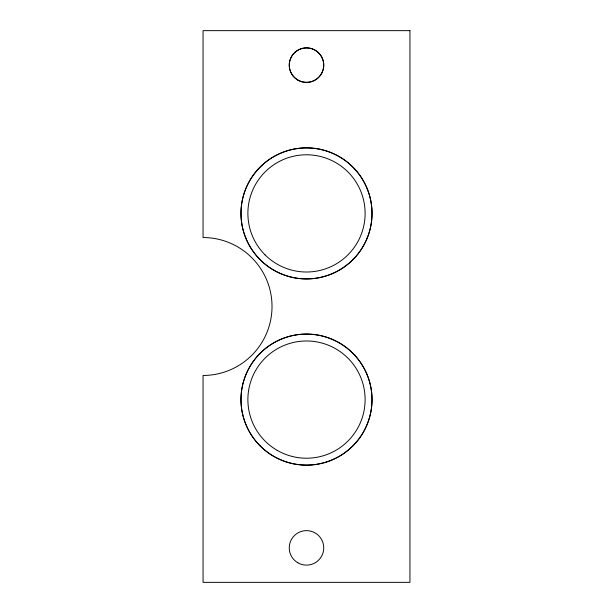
<?xml version="1.0" encoding="UTF-8"?>
<svg xmlns="http://www.w3.org/2000/svg" width="613" height="613" viewBox="0 0 613 613"><rect width="100%" height="100%" fill="white"/><g stroke="black" fill="none" stroke-linecap="round" stroke-linejoin="round"><path stroke-width="0.92" d="M409.944 30.65L203.056 30.65L203.056 237.537A68.963 68.963 0 0 1 272.019 306.5A68.963 68.963 0 0 1 203.056 375.462L203.056 582.35L409.944 582.35L409.944 30.65M297.88 562.803A17.241 17.241 0 0 0 323.741 547.869A17.241 17.241 0 0 0 297.88 532.935A17.241 17.241 0 0 0 297.88 562.803M294.309 77.322A17.241 17.241 0 0 0 323.151 69.591A17.241 17.241 0 0 0 302.04 48.481A17.241 17.241 0 0 0 294.309 77.322M277.191 450.363A58.618 58.618 0 0 0 365.118 399.599A58.618 58.618 0 0 0 277.191 348.835A58.618 58.618 0 0 0 277.191 450.363M265.054 254.847A58.618 58.618 0 0 0 363.118 228.572A58.618 58.618 0 0 0 291.328 156.782A58.618 58.618 0 0 0 265.054 254.847M297.88 80.065A17.241 17.241 0 0 0 323.741 65.131A17.241 17.241 0 0 0 297.88 50.197A17.241 17.241 0 0 0 297.88 80.065M260.173 445.927A65.514 65.514 0 0 0 369.785 416.556A65.514 65.514 0 0 0 289.543 336.315A65.514 65.514 0 0 0 260.173 445.927M260.173 259.728A65.514 65.514 0 0 0 369.785 230.358A65.514 65.514 0 0 0 289.543 150.116A65.514 65.514 0 0 0 260.173 259.728A65.514 65.514 0 0 0 369.785 230.358A65.514 65.514 0 0 0 289.543 150.116A65.514 65.514 0 0 0 260.173 259.728M273.743 456.34A65.514 65.514 0 0 0 372.014 399.599A65.514 65.514 0 0 0 273.743 342.859A65.514 65.514 0 0 0 273.743 456.34"/></g></svg>
